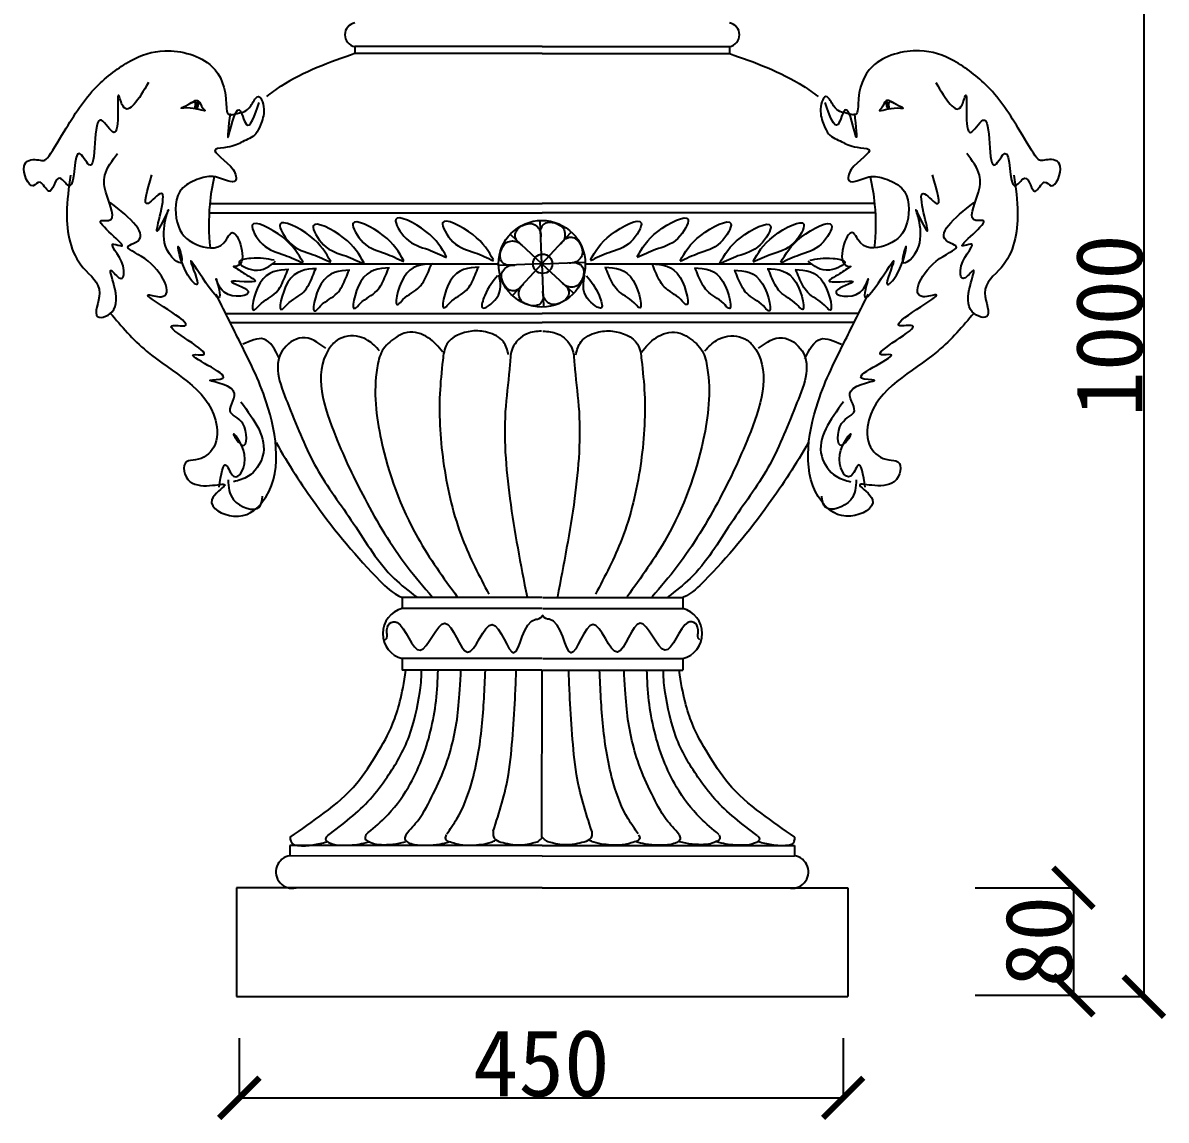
# Model space of a CAD drawing. Extents: x 3172 to 33391, y 13916 to 34175.
# Drawn here: x 5160 to 6012, y 20213 to 21031 of the extents above; entities that cross this region are included whole.
import ezdxf

# ---------------------------------------------------------------- set-up
doc = ezdxf.new("R2010")
doc.units = 0
doc.layers.get('0').update_dxf_attribs({"linetype": 'CONTINUOUS'})
doc.layers.get('DEFPOINTS').update_dxf_attribs({"linetype": 'CONTINUOUS'})
doc.dimstyles.new('ISO-25', dxfattribs={"dimtxt": 2.5, "dimasz": 2.5, "dimexe": 1.25, "dimexo": 0.625, "dimtad": 1, "dimdec": 4, "dimdsep": 46, "dimlunit": 6, "dimtxsty": 'Standard', "dimcen": 2.5, "dimadec": 0, "dimazin": 0, "dimtfac": 1, "dimtdec": 4, "dimtmove": 0, "dimatfit": 3, "dimfxl": 1, "dimtolj": 1, "dimtzin": 0, "dimarcsym": 0})

# ---------------------------------------------------------------- blocks, each defined once
blk = doc.blocks.new('_ARCHTICK')
at = {"color": 0, "linetype": 'ByBlock', "const_width": 0.15}
blk.add_lwpolyline([(-0.5, -0.5), (0.5, 0.5)], dxfattribs=at)
blk = doc.blocks.new('*D212')
at = {"color": 0, "linetype": 'ByBlock'}
for p, q in [((15893.39, 20432.24), (15946.26, 20432.24)), ((15945.01, 20432.24), (15945.01, 19432.24)), ((15893.39, 19432.24), (15946.26, 19432.24))]:
    blk.add_line(p, q, dxfattribs=at)
at = {"layer": 'DEFPOINTS', "color": 0, "linetype": 'ByBlock'}
for p in [(15892.77, 20432.24), (15892.77, 19432.24), (15945.01, 19432.24)]:
    blk.add_point(p, dxfattribs=at)
at = {"color": 0, "linetype": 'ByBlock', "xscale": 30, "yscale": 30, "zscale": 30}
for p, rotation in [((15945.01, 20432.24), 90), ((15945.01, 19432.24), 270)]:
    blk.add_blockref('_ARCHTICK', p, dxfattribs=dict(at, rotation=rotation))
at = {"color": 0, "linetype": 'ByBlock', "insert": (15919.39, 19932.24), "char_height": 50, "attachment_point": 5, "rotation": 90}
blk.add_mtext('\\A1;1000', dxfattribs=at)
blk = doc.blocks.new('*D214')
at = {"color": 0, "linetype": 'ByBlock'}
for p, q in [((15270.93, 19401.37), (15270.93, 19355.59)), ((15720.93, 19401.37), (15720.93, 19355.59)), ((15270.93, 19356.84), (15720.93, 19356.84))]:
    blk.add_line(p, q, dxfattribs=at)
at = {"layer": 'DEFPOINTS', "color": 0, "linetype": 'ByBlock'}
for p in [(15270.93, 19402), (15720.93, 19402), (15720.93, 19356.84)]:
    blk.add_point(p, dxfattribs=at)
at = {"color": 0, "linetype": 'ByBlock', "xscale": 30, "yscale": 30, "zscale": 30, "rotation": 180}
blk.add_blockref('_ARCHTICK', (15270.93, 19356.84), dxfattribs=at)
at = {"color": 0, "linetype": 'ByBlock', "xscale": 30, "yscale": 30, "zscale": 30}
blk.add_blockref('_ARCHTICK', (15720.93, 19356.84), dxfattribs=at)
at = {"color": 0, "linetype": 'ByBlock', "insert": (15495.93, 19382.46), "char_height": 50, "attachment_point": 5}
blk.add_mtext('\\A1;450', dxfattribs=at)
blk = doc.blocks.new('*D215')
at = {"color": 0, "linetype": 'ByBlock'}
for p, q in [((15819.3, 19513.32), (15893.77, 19513.32)), ((15892.52, 19513.32), (15892.52, 19433.32)), ((15819.3, 19433.32), (15893.77, 19433.32))]:
    blk.add_line(p, q, dxfattribs=at)
at = {"layer": 'DEFPOINTS', "color": 0, "linetype": 'ByBlock'}
for p in [(15818.68, 19513.32), (15818.68, 19433.32), (15892.52, 19433.32)]:
    blk.add_point(p, dxfattribs=at)
at = {"color": 0, "linetype": 'ByBlock', "xscale": 30, "yscale": 30, "zscale": 30}
for p, rotation in [((15892.52, 19513.32), 90), ((15892.52, 19433.32), 270)]:
    blk.add_blockref('_ARCHTICK', p, dxfattribs=dict(at, rotation=rotation))
at = {"color": 0, "linetype": 'ByBlock', "insert": (15866.9, 19473.32), "char_height": 50, "attachment_point": 5, "rotation": 90}
blk.add_mtext('\\A1;80', dxfattribs=at)

msp = doc.modelspace()

# ---------------------------------------------------------------- linework, layer by layer
for p, q in [((5407.15385, 21013.14454), (5407.15385, 21008.08688)), ((5546.7755, 21013.14454), (5407.15385, 21013.14454)), ((5546.7755, 21013.14454), (5686.39715, 21013.14454)), ((5686.39715, 21013.14454), (5686.39715, 21008.08688)), ((5546.7755, 21008.08688), (5407.15385, 21008.08688)), ((5546.7755, 21008.08688), (5686.39715, 21008.08688)), ((5299.0764, 20896.25092), (5546.7755, 20896.25092)), ((5794.4746, 20896.25092), (5546.7755, 20896.25092)), ((5299.0764, 20889.38737), (5546.7755, 20889.38737)), ((5546.58305, 20851.35549), (5545.40078, 20883.08086)), ((5794.4746, 20889.38737), (5546.7755, 20889.38737)), ((5546.58305, 20851.35549), (5568.18028, 20874.62471)), ((5546.58305, 20851.35549), (5523.31383, 20872.95272)), ((5345.83731, 20851.35549), (5514.27784, 20851.35549)), ((5546.58305, 20851.35549), (5514.85768, 20850.17321)), ((5546.58305, 20851.35549), (5524.98582, 20828.08626)), ((5546.58305, 20851.35549), (5578.30843, 20852.53776)), ((5546.58305, 20851.35549), (5547.76533, 20819.63011)), ((5546.58305, 20851.35549), (5569.85227, 20829.75825)), ((5578.88826, 20851.35549), (5747.3288, 20851.35549)), ((5310.92277, 20814.37977), (5546.7755, 20814.37977)), ((5782.62823, 20814.37977), (5546.7755, 20814.37977)), ((5314.29929, 20807.61871), (5546.7755, 20807.61871)), ((5779.25172, 20807.61871), (5546.7755, 20807.61871)), ((5546.7755, 20602.68147), (5442.39587, 20602.68147)), ((5442.39587, 20602.68147), (5442.39587, 20594.59179)), ((5547.25805, 20602.68147), (5651.63768, 20602.68147)), ((5651.63768, 20602.68147), (5651.63768, 20594.59179)), ((5546.7755, 20594.59179), (5441.71139, 20594.59179)), ((5547.25805, 20594.59179), (5652.32216, 20594.59179)), ((5546.7755, 20557.19299), (5441.71139, 20557.19299)), ((5442.39587, 20557.19299), (5442.39587, 20548.62742)), ((5547.25805, 20557.19299), (5652.32216, 20557.19299)), ((5651.63768, 20557.19299), (5651.63768, 20548.62742)), ((5546.7755, 20548.62742), (5442.39587, 20548.62742)), ((5546.53423, 20423.97926), (5546.7755, 20548.62742)), ((5547.25805, 20548.62742), (5651.63768, 20548.62742)), ((5358.85347, 20417.96241), (5358.85347, 20410.33819)), ((5546.7755, 20417.96241), (5358.85347, 20417.96241)), ((5546.7755, 20417.96241), (5734.69753, 20417.96241)), ((5734.69753, 20417.96241), (5734.69753, 20410.33819)), ((5546.7755, 20410.09441), (5358.85347, 20410.33819)), ((5546.7755, 20410.09441), (5734.69753, 20410.33819)), ((5546.7755, 20386.46526), (5319.0728, 20386.46526)), ((5319.0728, 20386.46526), (5319.0728, 20305.38418)), ((5546.7755, 20386.46526), (5774.4782, 20386.46526)), ((5774.4782, 20386.46526), (5774.4782, 20305.38418)), ((5319.0728, 20305.38418), (5774.4782, 20305.38418))]:
    msp.add_line(p, q)
for centre, radius in [((5546.58305, 20851.35549), 32.30521), ((5547.13713, 20851.35549), 7.19914)]:
    msp.add_circle(centre, radius)
for centre, radius, start, end in [((5408.76119, 21021.99513), 8.99536, 100.29315658, 259.70684342), ((5684.78982, 21021.99513), 8.99536, 280.29315658, 79.70684342), ((5447.4098, 20575.89239), 19.35994, 105.00985268, 254.99014732), ((5646.62375, 20575.89239), 19.35994, 285.00985268, 74.99014732), ((5363.56002, 20423.07878), 4.60952, 166.17900428, 204.52986847), ((5730.47353, 20423.07878), 4.60952, 335.47013153, 13.82099572), ((5360.5117, 20398.27669), 12.17496, 97.82802658, 284.03653568), ((5733.0393, 20398.27669), 12.17496, 255.96346432, 82.17197342)]:
    msp.add_arc(centre, radius, start, end)
for points, knots in [([(5253.34262, 20986.30848), (5246.03815, 20973.97972), (5236.28567, 20957.51913), (5228.29357, 20990.38742), (5234.22424, 20933.23415), (5209.83589, 20977.18831), (5216.74872, 20907.16932), (5197.12701, 20946.61481), (5199.38118, 20898.20203), (5184.22331, 20923.29863), (5181.57158, 20897.12465), (5172.62205, 20916.00966), (5165.66118, 20903.75096), (5156.04858, 20928.5996), (5173.28512, 20929.59369), (5176.3156, 20925.49767), (5193.50466, 20955.43624), (5211.40371, 20982.93555), (5239.25054, 21003.69589), (5265.50479, 21013.33551), (5303.34262, 21003.87605), (5311.45073, 20980.90307), (5311.45073, 20960.6328), (5322.26154, 20964.68686), (5327.57838, 20964.10205), (5335.77116, 20980.60833), (5341.01984, 20965.6374), (5337.17934, 20955.52885), (5333.0831, 20945.93226), (5323.8659, 20942.9892), (5316.05688, 20937.87102), (5295.44649, 20937.35906), (5317.61795, 20925.00479), (5320.24361, 20908.44735), (5303.21476, 20918.18992), (5290.88766, 20914.96904), (5272.25815, 20906.61905), (5273.27108, 20877.75905), (5284.34651, 20865.72896), (5308.73439, 20859.92504), (5317.63793, 20885.46237), (5329.08175, 20847.64947), (5316.08953, 20849.47796), (5318.56868, 20848.31912)], [0, 0, 0, 0, 19.104973175, 25.507775778, 46.179783662, 55.841341096, 81.361754263, 89.562634722, 107.590391099, 116.192716366, 131.058785113, 139.840091896, 147.273828763, 163.101012206, 177.894147638, 197.049198114, 216.469445644, 247.235223285, 272.404204965, 295.435152255, 323.291928809, 345.132258477, 349.101834372, 357.003599323, 369.210154938, 375.041106833, 384.527939814, 393.961920946, 400.809919911, 412.455022476, 421.941463117, 427.408210565, 439.424181037, 445.506943567, 456.687283454, 465.742668593, 476.038298734, 497.827875189, 522.082509515, 541.317893577, 551.245057516, 570.563922093, 571.64830612, 571.64830612, 571.64830612, 571.64830612]), ([(5840.20838, 20986.30848), (5847.51285, 20973.97972), (5857.26533, 20957.51913), (5865.25744, 20990.38742), (5859.32676, 20933.23415), (5883.71512, 20977.18831), (5876.80228, 20907.16932), (5896.42399, 20946.61481), (5894.16982, 20898.20203), (5909.3277, 20923.29863), (5911.97943, 20897.12465), (5920.92896, 20916.00966), (5927.88982, 20903.75096), (5937.50243, 20928.5996), (5920.26588, 20929.59369), (5917.23541, 20925.49767), (5900.04635, 20955.43624), (5882.14729, 20982.93555), (5854.30046, 21003.69589), (5828.04622, 21013.33551), (5790.20838, 21003.87605), (5782.10027, 20980.90307), (5782.10027, 20960.6328), (5771.28946, 20964.68686), (5765.97262, 20964.10205), (5757.77984, 20980.60833), (5752.53116, 20965.6374), (5756.37166, 20955.52885), (5760.46791, 20945.93226), (5769.68511, 20942.9892), (5777.49412, 20937.87102), (5798.10452, 20937.35906), (5775.93305, 20925.00479), (5773.3074, 20908.44735), (5790.33624, 20918.18992), (5802.66335, 20914.96904), (5821.29285, 20906.61905), (5820.27993, 20877.75905), (5809.20449, 20865.72896), (5784.81662, 20859.92504), (5775.91307, 20885.46237), (5764.46926, 20847.64947), (5777.46148, 20849.47796), (5774.98233, 20848.31912)], [0, 0, 0, 0, 19.104973175, 25.507775778, 46.179783662, 55.841341096, 81.361754263, 89.562634722, 107.590391099, 116.192716366, 131.058785113, 139.840091896, 147.273828763, 163.101012206, 177.894147638, 197.049198114, 216.469445644, 247.235223285, 272.404204965, 295.435152255, 323.291928809, 345.132258477, 349.101834372, 357.003599323, 369.210154938, 375.041106833, 384.527939814, 393.961920946, 400.809919911, 412.455022476, 421.941463117, 427.408210565, 439.424181037, 445.506943567, 456.687283454, 465.742668593, 476.038298734, 497.827875189, 522.082509515, 541.317893577, 551.245057516, 570.563922093, 571.64830612, 571.64830612, 571.64830612, 571.64830612]), ([(5407.55585, 21008.17978), (5388.41047, 21001.40111), (5365.06847, 20993.13657), (5344.74553, 20978.77859), (5341.23257, 20976.00942)], [0, 0, 0, 0, 44.810107578, 54.63235205, 54.63235205, 54.63235205, 54.63235205]), ([(5685.99515, 21008.17978), (5705.14054, 21001.40111), (5728.48253, 20993.13657), (5748.80548, 20978.77859), (5752.31843, 20976.00942)], [0, 0, 0, 0, 44.810107578, 54.63235205, 54.63235205, 54.63235205, 54.63235205]), ([(5302.44897, 20916.20388), (5300.76829, 20909.42628), (5297.88225, 20891.66873), (5298.25975, 20873.91944), (5299.29741, 20863.1532)], [107.998287678, 107.998287678, 107.998287678, 107.998287678, 123.318452055, 147.274344242, 147.274344242, 147.274344242, 147.274344242]), ([(5791.10203, 20916.20388), (5792.78272, 20909.42628), (5795.66876, 20891.66873), (5795.29126, 20873.91944), (5794.2536, 20863.1532)], [107.998287678, 107.998287678, 107.998287678, 107.998287678, 123.318452055, 147.274344242, 147.274344242, 147.274344242, 147.274344242]), ([(5348.47365, 20718.15082), (5357.47104, 20702.27499), (5381.07162, 20665.75041), (5412.5522, 20628.12355), (5434.61485, 20606.3435), (5442.39587, 20602.68147)], [260.576425778, 260.576425778, 260.576425778, 260.576425778, 300.641863273, 355.921817613, 369.447933608, 369.447933608, 369.447933608, 369.447933608]), ([(5745.07735, 20718.15082), (5736.07997, 20702.27499), (5712.47939, 20665.75041), (5680.99881, 20628.12355), (5658.93615, 20606.3435), (5651.63768, 20602.68147)], [260.576425778, 260.576425778, 260.576425778, 260.576425778, 300.641863273, 355.921817613, 369.447933608, 369.447933608, 369.447933608, 369.447933608]), ([(5429.77199, 20571.24879), (5431.92471, 20572.87421), (5429.10528, 20581.74805), (5441.9473, 20591.82467), (5455.05537, 20544.59323), (5475.12782, 20603.88376), (5490.90876, 20540.96255), (5509.68693, 20604.21882), (5527.37242, 20539.56771), (5533.09035, 20588.80982), (5545.36993, 20586.46491), (5547.18226, 20589.49451)], [10.896387309, 10.896387309, 10.896387309, 10.896387309, 14.409623747, 27.370002933, 48.501783722, 70.012230205, 91.507497932, 114.400227736, 136.873898737, 159.347569739, 163.238740265, 163.238740265, 163.238740265, 163.238740265]), ([(5664.26156, 20571.24879), (5662.10884, 20572.87421), (5664.92827, 20581.74805), (5652.08626, 20591.82467), (5638.97818, 20544.59323), (5618.90574, 20603.88376), (5603.12479, 20540.96255), (5584.34662, 20604.21882), (5566.66114, 20539.56771), (5560.9432, 20588.80982), (5548.66363, 20586.46491), (5546.85129, 20589.49451)], [10.896387309, 10.896387309, 10.896387309, 10.896387309, 14.409623747, 27.370002933, 48.501783722, 70.012230205, 91.507497932, 114.400227736, 136.873898737, 159.347569739, 163.238740265, 163.238740265, 163.238740265, 163.238740265]), ([(5359.08396, 20424.17994), (5374.97604, 20435.80248), (5402.00913, 20451.82288), (5424.88033, 20487.99698), (5435.68488, 20506.40555), (5442.72267, 20529.85394), (5445.0687, 20548.62742)], [0, 0, 0, 0, 50.262016444, 70.424772968, 93.511857433, 116.670356125, 116.670356125, 116.670356125, 116.670356125]), ([(5386.93609, 20425.42252), (5392.62078, 20429.69771), (5403.7319, 20438.05388), (5419.11082, 20452.1261), (5434.07324, 20472.53041), (5448.75507, 20496.6912), (5454.8899, 20526.41776), (5456.87416, 20541.21403), (5456.88336, 20548.62742)], [0, 0, 0, 0, 15.788975683, 30.860665823, 46.122373586, 71.43248778, 94.392988709, 104.445525539, 104.445525539, 104.445525539, 104.445525539]), ([(5415.40404, 20426.04113), (5420.21669, 20430.0604), (5432.35951, 20440.20144), (5451.02608, 20464.89483), (5465.84656, 20503.79275), (5468.86276, 20533.435), (5469.19799, 20548.62742)], [0, 0, 0, 0, 13.912423, 35.102476529, 67.422461588, 101.390598901, 101.390598901, 101.390598901, 101.390598901]), ([(5445.10986, 20426.04113), (5448.45014, 20430.25204), (5456.49019, 20438.07039), (5465.99903, 20456.82896), (5477.85528, 20482.62227), (5484.61392, 20514.04506), (5485.24505, 20534.78041), (5486.26695, 20547.60359), (5486.22828, 20548.62742)], [0, 0, 0, 0, 11.904632238, 28.654351894, 46.348892815, 75.415929424, 91.342270989, 92.911010264, 92.911010264, 92.911010264, 92.911010264]), ([(5475.64055, 20426.65975), (5478.2603, 20430.29004), (5486.4726, 20441.67014), (5496.49964, 20468.64731), (5502.65991, 20506.19819), (5503.88816, 20534.59176), (5504.42544, 20548.62742)], [0, 0, 0, 0, 9.916980789, 31.087349694, 62.988389972, 94.148122092, 94.148122092, 94.148122092, 94.148122092]), ([(5510.29729, 20428.72162), (5514.77723, 20442.62165), (5522.35097, 20466.12085), (5524.81045, 20500.88883), (5526.68594, 20526.8126), (5527.24199, 20542.78453), (5527.43341, 20548.62742)], [0, 0, 0, 0, 32.269210743, 54.553930598, 77.05309594, 90.028106973, 90.028106973, 90.028106973, 90.028106973]), ([(5583.73626, 20428.72162), (5579.25632, 20442.62165), (5571.68258, 20466.12085), (5569.2231, 20500.88883), (5567.34762, 20526.8126), (5566.79156, 20542.78453), (5566.60014, 20548.62742)], [0, 0, 0, 0, 32.269210743, 54.553930598, 77.05309594, 90.028106973, 90.028106973, 90.028106973, 90.028106973]), ([(5618.393, 20426.65975), (5615.77325, 20430.29004), (5607.56095, 20441.67014), (5597.53391, 20468.64731), (5591.37364, 20506.19819), (5590.14539, 20534.59176), (5589.60811, 20548.62742)], [0, 0, 0, 0, 9.916980789, 31.087349694, 62.988389972, 94.148122092, 94.148122092, 94.148122092, 94.148122092]), ([(5648.92369, 20426.04113), (5645.58341, 20430.25204), (5637.54336, 20438.07039), (5628.03452, 20456.82896), (5616.17827, 20482.62227), (5609.41963, 20514.04506), (5608.7885, 20534.78041), (5607.7666, 20547.60359), (5607.80527, 20548.62742)], [0, 0, 0, 0, 11.904632238, 28.654351894, 46.348892815, 75.415929424, 91.342270989, 92.911010264, 92.911010264, 92.911010264, 92.911010264]), ([(5678.62951, 20426.04113), (5673.81686, 20430.0604), (5661.67404, 20440.20144), (5643.00747, 20464.89483), (5628.18699, 20503.79275), (5625.17079, 20533.435), (5624.83556, 20548.62742)], [0, 0, 0, 0, 13.912423, 35.102476529, 67.422461588, 101.390598901, 101.390598901, 101.390598901, 101.390598901]), ([(5707.09746, 20425.42252), (5701.41277, 20429.69771), (5690.30165, 20438.05388), (5674.92274, 20452.1261), (5659.96031, 20472.53041), (5645.27848, 20496.6912), (5639.14365, 20526.41776), (5637.15939, 20541.21403), (5637.15019, 20548.62742)], [0, 0, 0, 0, 15.788975683, 30.860665823, 46.122373586, 71.43248778, 94.392988709, 104.445525539, 104.445525539, 104.445525539, 104.445525539]), ([(5734.94959, 20424.17994), (5719.05751, 20435.80248), (5692.02442, 20451.82288), (5669.15322, 20487.99698), (5658.34867, 20506.40555), (5651.31088, 20529.85394), (5648.96485, 20548.62742)], [0, 0, 0, 0, 50.262016444, 70.424772968, 93.511857433, 116.670356125, 116.670356125, 116.670356125, 116.670356125]), ([(5359.36653, 20421.16505), (5360.27258, 20418.62799), (5366.25299, 20417.50277), (5375.95282, 20418.04441), (5382.92467, 20419.81739), (5386.31729, 20420.68015)], [0.244571402, 0.244571402, 0.244571402, 0.244571402, 4.823173153, 13.067976689, 20.882928747, 20.882928747, 20.882928747, 20.882928747]), ([(5734.66702, 20421.16505), (5733.76097, 20418.62799), (5727.78056, 20417.50277), (5718.08073, 20418.04441), (5711.10888, 20419.81739), (5707.71626, 20420.68015)], [0.244571402, 0.244571402, 0.244571402, 0.244571402, 4.823173153, 13.067976689, 20.882928747, 20.882928747, 20.882928747, 20.882928747])]:
    msp.add_open_spline(points, degree=3, knots=knots)
for points in [[(5283.27185, 20970.20946), (5290.53814, 20972.80757), (5293.88316, 20967.38956), (5295.23452, 20966.03821), (5284.42371, 20967.38956), (5277.66695, 20967.38956), (5283.07235, 20970.09226), (5288.47776, 20971.44361), (5288.94319, 20966.60755), (5289.82911, 20971.44361), (5288.47776, 20967.38956), (5288.47776, 20971.44361)], [(5289.82911, 20972.79497), (5290.36102, 20971.21326), (5290.12457, 20968.85135), (5289.23839, 20966.60755)], [(5314.15344, 20963.33551), (5312.80208, 20945.76794), (5320.91019, 20966.03821), (5326.3156, 20955.2274), (5335.77506, 20971.44361)], [(5779.39757, 20963.33551), (5780.74892, 20945.76794), (5772.64081, 20966.03821), (5767.23541, 20955.2274), (5757.77595, 20971.44361)], [(5810.27915, 20970.20946), (5803.01286, 20972.80757), (5799.66784, 20967.38956), (5798.31649, 20966.03821), (5809.1273, 20967.38956), (5815.88406, 20967.38956), (5810.47865, 20970.09226), (5805.07325, 20971.44361), (5804.60782, 20966.60755), (5803.72189, 20971.44361), (5805.07325, 20967.38956), (5805.07325, 20971.44361)], [(5803.72189, 20972.79497), (5803.18998, 20971.21326), (5803.42643, 20968.85135), (5804.31261, 20966.60755)], [(5195.23452, 20917.38956), (5192.53181, 20889.01118), (5204.69398, 20848.47064), (5216.85614, 20829.55172), (5215.50479, 20811.98415), (5227.66695, 20817.38956), (5226.3156, 20845.76794), (5233.07235, 20840.36253), (5234.42371, 20849.82199), (5227.66695, 20866.03821), (5233.07235, 20864.68686), (5218.20749, 20883.60578), (5223.61289, 20883.60578), (5222.26154, 20902.52469), (5220.91019, 20917.38956), (5230.36965, 20933.60578)], [(5898.31649, 20917.38956), (5901.01919, 20889.01118), (5888.85703, 20848.47064), (5876.69487, 20829.55172), (5878.04622, 20811.98415), (5865.88406, 20817.38956), (5867.23541, 20845.76794), (5860.47865, 20840.36253), (5859.1273, 20849.82199), (5865.88406, 20866.03821), (5860.47865, 20864.68686), (5875.34352, 20883.60578), (5869.93811, 20883.60578), (5871.28946, 20902.52469), (5872.64081, 20917.38956), (5863.18135, 20933.60578)], [(5318.56868, 20848.31912), (5328.12281, 20842.11182), (5333.01247, 20838.79472), (5315.25039, 20838.13706), (5327.65068, 20830.88531), (5309.8886, 20830.22765), (5303.86915, 20840.08033), (5306.41676, 20826.80913), (5296.16119, 20837.22464), (5284.88657, 20852.94863), (5289.52559, 20835.95083), (5282.68854, 20842.8945), (5275.95812, 20863.6189), (5277.99621, 20853.00194), (5266.15875, 20864.4898), (5267.95388, 20890.97889), (5259.88454, 20875.6696), (5262.75203, 20903.74056), (5253.15411, 20896.39399), (5255.96829, 20917.5746)], [(5774.98233, 20848.31912), (5765.4282, 20842.11182), (5760.53853, 20838.79472), (5778.30062, 20838.13706), (5765.90033, 20830.88531), (5783.66241, 20830.22765), (5789.68186, 20840.08033), (5787.13424, 20826.80913), (5797.38982, 20837.22464), (5808.66444, 20852.94863), (5804.02541, 20835.95083), (5810.86246, 20842.8945), (5817.59289, 20863.6189), (5815.5548, 20853.00194), (5827.39225, 20864.4898), (5825.59712, 20890.97889), (5833.66647, 20875.6696), (5830.79898, 20903.74056), (5840.39689, 20896.39399), (5837.58272, 20917.5746)], [(5306.04533, 20684.95713), (5311.45073, 20701.17334), (5316.85614, 20693.06524), (5324.96425, 20709.28145), (5316.85614, 20724.14632), (5323.61289, 20716.03821), (5323.61289, 20732.25442), (5314.15344, 20741.71388), (5316.85614, 20756.57875), (5299.28857, 20764.68686), (5308.74803, 20766.03821), (5287.12641, 20783.60578), (5293.88316, 20783.60578), (5270.91019, 20805.2274), (5280.36965, 20805.2274), (5253.34262, 20828.20037), (5262.80208, 20826.84902), (5250.63992, 20855.2274), (5238.47776, 20864.68686), (5243.88316, 20867.38956), (5224.96425, 20897.11929)], [(5787.50568, 20684.95713), (5782.10027, 20701.17334), (5776.69487, 20693.06524), (5768.58676, 20709.28145), (5776.69487, 20724.14632), (5769.93811, 20716.03821), (5769.93811, 20732.25442), (5779.39757, 20741.71388), (5776.69487, 20756.57875), (5794.26243, 20764.68686), (5784.80297, 20766.03821), (5806.4246, 20783.60578), (5799.66784, 20783.60578), (5822.64081, 20805.2274), (5813.18135, 20805.2274), (5840.20838, 20828.20037), (5830.74892, 20826.84902), (5842.91108, 20855.2274), (5855.07325, 20864.68686), (5849.66784, 20867.38956), (5868.58676, 20897.11929)], [(5368.55534, 20852.44808), (5353.18568, 20871.35615), (5330.72231, 20880.21914), (5338.407, 20866.03818), (5354.95918, 20857.76605), (5368.55534, 20851.85721)], [(5389.2455, 20853.03894), (5373.87584, 20871.94701), (5351.41247, 20880.81001), (5359.09715, 20866.62904), (5375.64934, 20858.35691), (5389.2455, 20852.44808)], [(5414.07334, 20851.85721), (5398.70368, 20870.76528), (5376.24031, 20879.62828), (5383.925, 20865.44731), (5400.47718, 20857.17518), (5414.07334, 20851.26634)], [(5443.63071, 20853.62981), (5428.26105, 20872.53788), (5405.79768, 20881.40088), (5413.48237, 20867.21991), (5430.03455, 20858.94778), (5443.63071, 20853.03894)], [(5475.55255, 20856.58414), (5460.18289, 20875.49221), (5437.71952, 20884.35521), (5445.40421, 20870.17424), (5461.95639, 20861.90211), (5475.55255, 20855.99328)], [(5510.43013, 20854.22068), (5495.06047, 20873.12875), (5472.5971, 20881.99174), (5480.28179, 20867.81078), (5496.83397, 20859.53865), (5510.43013, 20853.62981)], [(5527.81145, 20868.73999), (5526.54335, 20872.42547), (5527.63174, 20875.93019), (5533.37299, 20880.3426), (5539.29465, 20881.18977), (5543.22177, 20878.83423), (5545.2755, 20875.81347), (5545.87868, 20871.34216)], [(5545.74456, 20876.87616), (5547.45391, 20880.37887), (5550.70172, 20882.08747), (5557.88144, 20881.14785), (5562.66773, 20877.55964), (5563.77901, 20873.11713), (5563.09521, 20869.52892), (5560.36003, 20865.94071)], [(5582.73597, 20854.22068), (5598.10563, 20873.12875), (5620.569, 20881.99174), (5612.88431, 20867.81078), (5596.33213, 20859.53865), (5582.73597, 20853.62981)], [(5617.61355, 20856.58414), (5632.98321, 20875.49221), (5655.44658, 20884.35521), (5647.76189, 20870.17424), (5631.20971, 20861.90211), (5617.61355, 20855.99328)], [(5649.53539, 20853.62981), (5664.90505, 20872.53788), (5687.36842, 20881.40088), (5679.68374, 20867.21991), (5663.13155, 20858.94778), (5649.53539, 20853.03894)], [(5679.09276, 20851.85721), (5694.46242, 20870.76528), (5716.92579, 20879.62828), (5709.2411, 20865.44731), (5692.68892, 20857.17518), (5679.09276, 20851.26634)], [(5703.92061, 20853.03894), (5719.29027, 20871.94701), (5741.75364, 20880.81001), (5734.06895, 20866.62904), (5717.51677, 20858.35691), (5703.92061, 20852.44808)], [(5724.61076, 20852.44808), (5739.98042, 20871.35615), (5762.44379, 20880.21914), (5754.75911, 20866.03818), (5738.20692, 20857.76605), (5724.61076, 20851.85721)], [(5520.88397, 20850.30623), (5517.38126, 20852.01558), (5515.67266, 20855.26339), (5516.61229, 20862.44311), (5520.20049, 20867.2294), (5524.643, 20868.34068), (5528.23121, 20867.65688), (5531.81942, 20864.9217)], [(5564.17832, 20869.94868), (5567.8638, 20871.21678), (5571.36852, 20870.12839), (5575.78093, 20864.38715), (5576.6281, 20858.46548), (5574.27256, 20854.53836), (5571.2518, 20852.48463), (5566.78049, 20851.88145)], [(5347.03091, 20854.00879), (5329.54409, 20855.37827), (5320.89288, 20852.76016), (5332.16498, 20846.72376), (5348.10983, 20853.24529)], [(5746.13519, 20854.00879), (5763.62201, 20855.37827), (5772.27323, 20852.76016), (5761.00112, 20846.72376), (5745.05627, 20853.24529)], [(5378.60507, 20847.72115), (5357.32394, 20837.67624), (5353.18596, 20817.58661), (5356.73268, 20821.13181), (5369.1466, 20830.58585), (5375.64934, 20841.81248), (5378.01381, 20847.72115)], [(5432.99029, 20848.31201), (5411.70915, 20838.26711), (5407.57118, 20818.17748), (5411.11789, 20821.72268), (5423.53182, 20831.17671), (5430.03455, 20842.40335), (5432.39903, 20848.31201)], [(5464.91213, 20851.26634), (5443.63099, 20841.22144), (5439.49302, 20821.13181), (5443.03973, 20824.67701), (5455.45366, 20834.13105), (5461.95639, 20845.35768), (5464.32087, 20851.26634)], [(5499.78971, 20848.90288), (5478.50857, 20838.85798), (5474.3706, 20818.76835), (5477.91731, 20822.31355), (5490.33124, 20831.76758), (5496.83397, 20842.99422), (5499.19845, 20848.90288)], [(5529.02014, 20832.37312), (5525.33466, 20831.10502), (5521.82994, 20832.19341), (5517.41753, 20837.93466), (5516.57036, 20843.85632), (5518.9259, 20847.78344), (5521.94666, 20849.83717), (5526.41798, 20850.44035)], [(5572.31449, 20852.01558), (5575.8172, 20850.30623), (5577.5258, 20847.05841), (5576.58618, 20839.87869), (5572.99797, 20835.0924), (5568.55546, 20833.98113), (5564.96725, 20834.66492), (5561.37904, 20837.40011)], [(5593.3764, 20848.90288), (5614.65753, 20838.85798), (5618.7955, 20818.76835), (5615.24879, 20822.31355), (5602.83487, 20831.76758), (5596.33213, 20842.99422), (5593.96766, 20848.90288)], [(5628.25397, 20851.26634), (5649.53511, 20841.22144), (5653.67308, 20821.13181), (5650.12637, 20824.67701), (5637.71245, 20834.13105), (5631.20971, 20845.35768), (5628.84524, 20851.26634)], [(5660.17582, 20848.31201), (5681.45695, 20838.26711), (5685.59492, 20818.17748), (5682.04821, 20821.72268), (5669.63429, 20831.17671), (5663.13155, 20842.40335), (5660.76708, 20848.31201)], [(5714.56103, 20847.72115), (5735.84216, 20837.67624), (5739.98014, 20817.58661), (5736.43342, 20821.13181), (5724.0195, 20830.58585), (5717.51677, 20841.81248), (5715.15229, 20847.72115)], [(5357.91492, 20847.13028), (5336.63378, 20837.08538), (5332.49581, 20816.99575), (5336.04252, 20820.54095), (5348.45645, 20829.99498), (5354.95918, 20841.22162), (5357.32366, 20847.13028)], [(5403.43292, 20846.53941), (5382.15179, 20836.49451), (5378.01381, 20816.40488), (5381.56053, 20819.95008), (5393.97445, 20829.40412), (5400.47718, 20840.63075), (5402.84166, 20846.53941)], [(5513.38587, 20842.40318), (5503.92768, 20827.63134), (5502.15418, 20818.76835), (5512.79489, 20825.85874), (5514.56811, 20842.99422)], [(5579.78023, 20842.40318), (5589.23842, 20827.63134), (5591.01192, 20818.76835), (5580.37121, 20825.85874), (5578.598, 20842.99422)], [(5689.73318, 20846.53941), (5711.01432, 20836.49451), (5715.15229, 20816.40488), (5711.60558, 20819.95008), (5699.19165, 20829.40412), (5692.68892, 20840.63075), (5690.32444, 20846.53941)], [(5735.25119, 20847.13028), (5756.53232, 20837.08538), (5760.67029, 20816.99575), (5757.12358, 20820.54095), (5744.70966, 20829.99498), (5738.20692, 20841.22162), (5735.84245, 20847.13028)], [(5547.45391, 20825.44564), (5545.74456, 20821.94293), (5542.49674, 20820.23433), (5535.31702, 20821.17396), (5530.53073, 20824.76216), (5529.41946, 20829.20467), (5530.10325, 20832.79288), (5532.83844, 20836.38109)], [(5565.38701, 20833.58181), (5566.65511, 20829.89633), (5565.56672, 20826.39161), (5559.82548, 20821.9792), (5553.90381, 20821.13203), (5549.97669, 20823.48757), (5547.92296, 20826.50833), (5547.31978, 20830.97965)], [(5224.96425, 20814.68686), (5251.99127, 20786.30848), (5303.34262, 20734.95713), (5301.99127, 20714.68686), (5288.47776, 20705.2274), (5281.721, 20703.87605), (5284.42371, 20689.01118), (5310.09938, 20686.30848), (5300.63992, 20675.49767), (5316.85614, 20663.33551), (5338.47776, 20674.14632), (5341.18046, 20748.47064), (5320.91019, 20794.41659), (5303.77694, 20828.70867)], [(5868.58676, 20814.68686), (5841.55973, 20786.30848), (5790.20838, 20734.95713), (5791.55973, 20714.68686), (5805.07325, 20705.2274), (5811.83, 20703.87605), (5809.1273, 20689.01118), (5783.45162, 20686.30848), (5792.91108, 20675.49767), (5776.69487, 20663.33551), (5755.07325, 20674.14632), (5752.37054, 20748.47064), (5772.64081, 20794.41659), (5789.77407, 20828.70867)], [(5351.1377, 20780.60258), (5339.37124, 20795.30382), (5323.68253, 20791.3835)], [(5385.45638, 20788.44322), (5367.80683, 20796.28404), (5353.09854, 20786.48315), (5358.00149, 20745.31917), (5378.59258, 20699.255), (5406.04775, 20658.0912), (5436.44446, 20616.92739), (5453.11359, 20603.20601)], [(5425.65871, 20786.48315), (5416.83379, 20794.32379), (5410.41565, 20797.0237), (5394.01021, 20794.37113), (5387.65792, 20787.56533), (5393.02781, 20722.39019), (5414.50707, 20676.38412), (5446.25008, 20625.74807), (5464.88034, 20603.20601)], [(5472.72455, 20785.50294), (5461.93851, 20796.28404), (5446.25008, 20800.20436), (5437.42517, 20796.28404), (5427.61983, 20786.48315), (5423.71234, 20773.76348), (5426.78105, 20720.08985), (5454.0943, 20647.3101), (5483.51059, 20603.20601)], [(5521.75151, 20783.54286), (5517.82927, 20793.34375), (5506.06281, 20800.20436), (5494.29635, 20801.18439), (5475.66609, 20791.3835), (5472.72455, 20779.62237), (5470.50654, 20754.5944), (5473.57525, 20700.92077), (5487.43255, 20646.33006), (5507.04351, 20605.16625)], [(5546.26514, 20801.18439), (5535.4791, 20799.22432), (5524.69306, 20788.44322), (5522.73193, 20776.68208), (5519.6022, 20745.39322), (5522.67062, 20676.38412), (5535.4791, 20603.20601)], [(5547.28587, 20801.18439), (5558.07191, 20799.22432), (5568.85795, 20788.44322), (5570.81907, 20776.68208), (5573.94881, 20745.39322), (5570.88038, 20676.38412), (5558.07191, 20603.20601)], [(5571.79949, 20783.54286), (5575.72174, 20793.34375), (5587.4882, 20800.20436), (5599.25466, 20801.18439), (5617.88491, 20791.3835), (5620.82646, 20779.62237), (5623.04446, 20754.5944), (5619.97575, 20700.92077), (5606.11845, 20646.33006), (5586.50749, 20605.16625)], [(5620.82646, 20785.50294), (5631.6125, 20796.28404), (5647.30092, 20800.20436), (5656.12584, 20796.28404), (5665.93117, 20786.48315), (5669.83866, 20773.76348), (5666.76995, 20720.08985), (5639.45671, 20647.3101), (5610.04041, 20603.20601)], [(5667.8923, 20786.48315), (5676.71721, 20794.32379), (5683.13536, 20797.0237), (5699.54079, 20794.37113), (5705.89308, 20787.56533), (5700.5232, 20722.39019), (5679.04394, 20676.38412), (5647.30092, 20625.74807), (5628.67067, 20603.20601)], [(5708.09463, 20788.44322), (5725.74418, 20796.28404), (5740.45247, 20786.48315), (5735.54951, 20745.31917), (5714.95842, 20699.255), (5687.50325, 20658.0912), (5657.10654, 20616.92739), (5640.43741, 20603.20601)], [(5742.41331, 20780.60258), (5754.17977, 20795.30382), (5769.86847, 20791.3835)], [(5322.26154, 20748.47064), (5338.47776, 20707.9301), (5327.66695, 20693.06524), (5316.85614, 20689.01118)], [(5771.28946, 20748.47064), (5755.07325, 20707.9301), (5765.88406, 20693.06524), (5776.69487, 20689.01118)], [(5312.80208, 20690.36253), (5316.85614, 20675.49767), (5335.77506, 20670.09226), (5338.47776, 20678.20037)], [(5780.74892, 20690.36253), (5776.69487, 20675.49767), (5757.77595, 20670.09226), (5755.07325, 20678.20037)], [(5386.93609, 20425.42252), (5385.28578, 20422.94823), (5388.99912, 20419.64913), (5396.63186, 20418.20569), (5410.45311, 20419.03051), (5417.2607, 20420.68015)], [(5415.40404, 20425.83493), (5414.9916, 20422.94823), (5417.67342, 20420.88618), (5423.24314, 20419.03051), (5430.87588, 20418.6181), (5440.15893, 20419.64913), (5444.9035, 20420.68015)], [(5445.10986, 20426.04113), (5444.49106, 20422.94823), (5451.50473, 20418.82431), (5460.58142, 20418.20569), (5470.48326, 20419.03051), (5477.29085, 20420.68015)], [(5475.43447, 20426.04113), (5474.60932, 20422.94823), (5478.52873, 20420.68015), (5487.60542, 20418.4119), (5501.2206, 20418.82431), (5508.85334, 20420.47395), (5511.9476, 20421.91721)], [(5510.29729, 20428.72162), (5510.50365, 20424.5977), (5520.81793, 20419.44292), (5528.65703, 20418.4119), (5539.79675, 20419.85533), (5543.92252, 20421.29859), (5547.01678, 20423.97926)], [(5583.73626, 20428.72162), (5583.5299, 20424.5977), (5573.21562, 20419.44292), (5565.37652, 20418.4119), (5554.2368, 20419.85533), (5550.11103, 20421.29859), (5547.01678, 20423.97926)], [(5618.59908, 20426.04113), (5619.42423, 20422.94823), (5615.50482, 20420.68015), (5606.42813, 20418.4119), (5592.81295, 20418.82431), (5585.18021, 20420.47395), (5582.08595, 20421.91721)], [(5648.92369, 20426.04113), (5649.54249, 20422.94823), (5642.52882, 20418.82431), (5633.45213, 20418.20569), (5623.55029, 20419.03051), (5616.7427, 20420.68015)], [(5678.62951, 20425.83493), (5679.04195, 20422.94823), (5676.36013, 20420.88618), (5670.79041, 20419.03051), (5663.15767, 20418.6181), (5653.87462, 20419.64913), (5649.13005, 20420.68015)], [(5707.09746, 20425.42252), (5708.74777, 20422.94823), (5705.03444, 20419.64913), (5697.40169, 20418.20569), (5683.58044, 20419.03051), (5676.77285, 20420.68015)]]:
    msp.add_spline(points, degree=3)

# ---------------------------------------------------------------- dimensions: what is measured, and where the dimension line sits
dim = msp.add_linear_dim(base=(5995.15603, 20305.38418), p1=(5942.90973, 21305.38418), p2=(5942.90973, 20305.38418), angle=90, text='1000', dimstyle='ISO-25', override={"dimtxt": 50, "dimasz": 30, "dimblk1": 'ARCHTICK', "dimblk2": 'ARCHTICK', "dimsah": 1})
dim.commit()
dim.dimension.update_dxf_attribs({"geometry": '*D212', "text_midpoint": (5969.53103, 20805.38418), "insert": (-9949.856, 873.14142)})
dim = msp.add_linear_dim(base=(5942.66433, 20306.46528), p1=(5868.8208, 20386.46526), p2=(5868.8208, 20306.46528), angle=90, dimstyle='ISO-25', override={"dimtxt": 50, "dimasz": 30, "dimblk1": 'ARCHTICK', "dimblk2": 'ARCHTICK', "dimsah": 1})
dim.commit()
dim.dimension.update_dxf_attribs({"geometry": '*D215', "text_midpoint": (5917.03933, 20346.46527), "insert": (-9949.856, 873.14142)})
dim = msp.add_linear_dim(base=(5771.0728, 20229.9811), p1=(5321.0728, 20275.14079), p2=(5771.0728, 20275.14079), dimstyle='ISO-25', override={"dimtxt": 50, "dimasz": 30, "dimblk1": 'ARCHTICK', "dimblk2": 'ARCHTICK', "dimsah": 1})
dim.commit()
dim.dimension.update_dxf_attribs({"geometry": '*D214', "text_midpoint": (5546.0728, 20255.6061), "insert": (-9949.856, 873.14142)})

doc.saveas('drawing.dxf')
